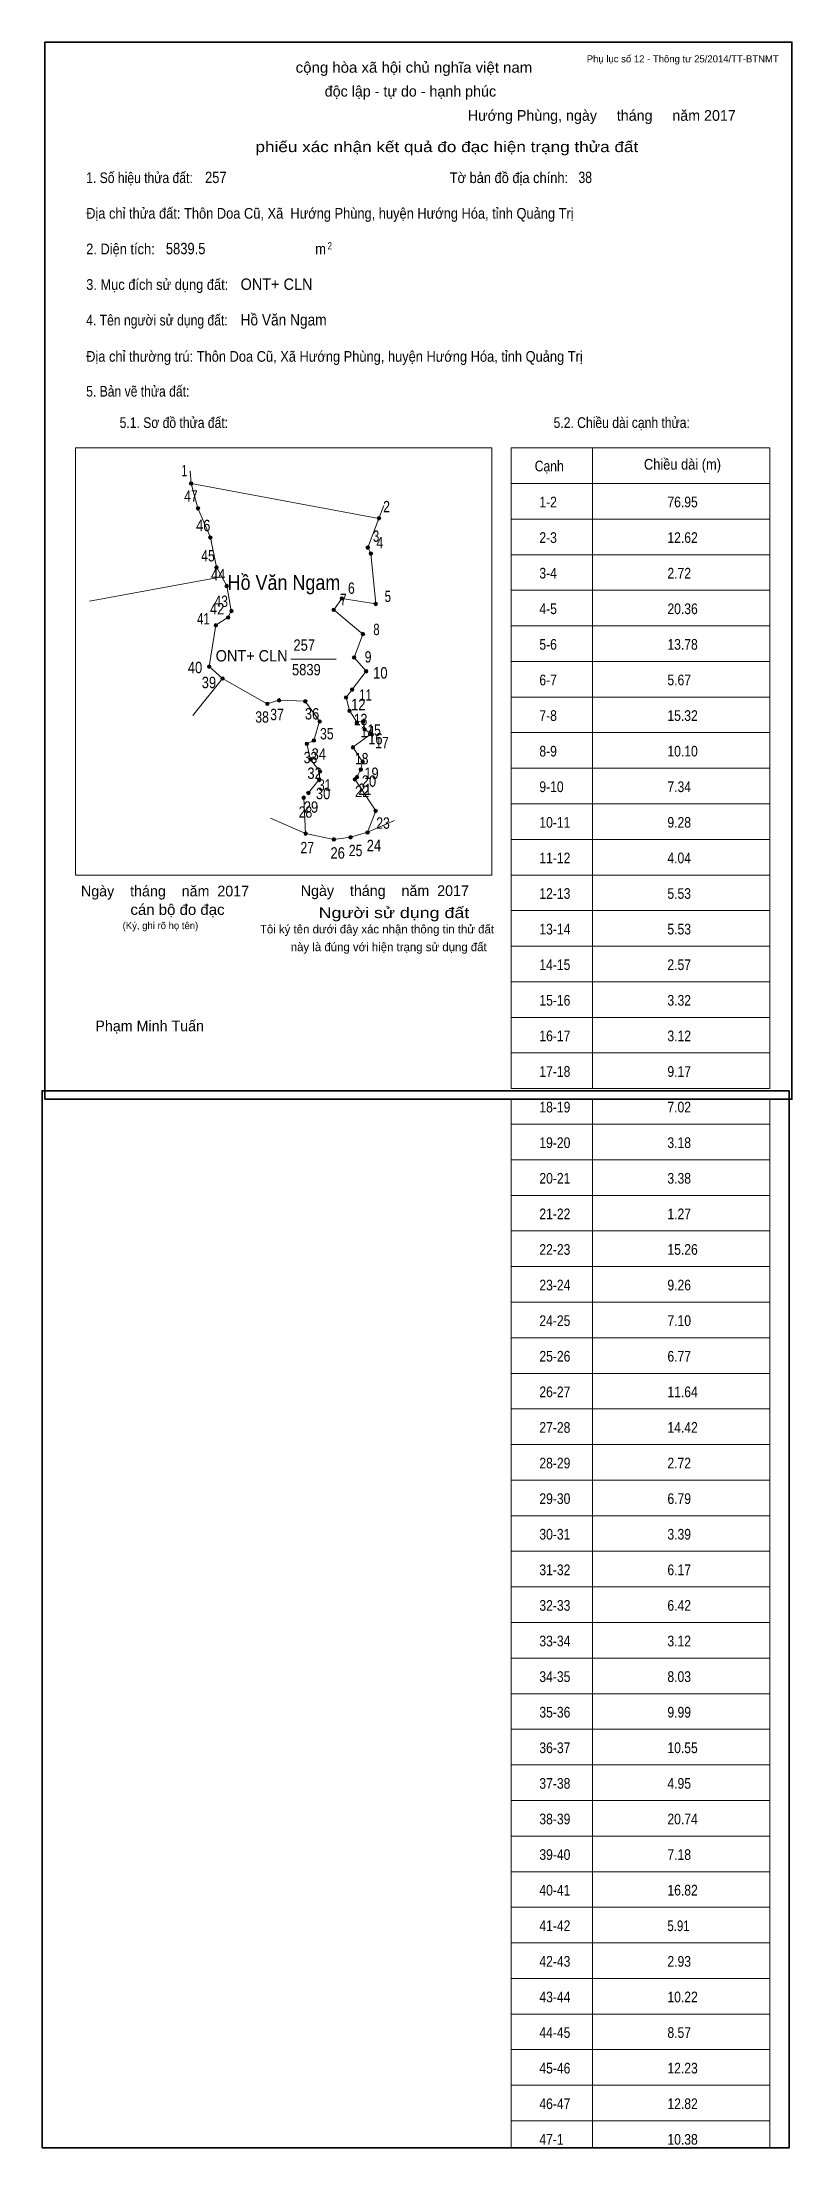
# Model space of a CAD drawing. Header units: centimetres. Extents: x -0.1 to 21, y -29.5 to 29.7.
import ezdxf
from ezdxf.enums import TextEntityAlignment as Align

# ---------------------------------------------------------------- set-up
doc = ezdxf.new("R2010")
doc.units = ezdxf.units.CM
doc.header["$LTSCALE"] = 0.12
for name, color, linetype in [('2', 7, 'Continuous'), ('30', 7, 'Continuous'), ('34', 7, 'Continuous')]:
    doc.layers.add(name, color=color, linetype=linetype)
for name, color, linetype, lineweight in [('32', 7, 'Continuous', 13), ('33', 7, 'Continuous', 13), ('6', 7, 'Continuous', 13), ('63', 7, 'Continuous', 13)]:
    doc.layers.add(name, color=color, linetype=linetype, lineweight=lineweight)

msp = doc.modelspace()

# ---------------------------------------------------------------- hatches: boundary and pattern name
at = {"layer": '32'}
for points in [[(4.1592, 17.3003, 1), (4.0592, 17.3003, 1)], [(4.3525, 16.6023, 1), (4.2525, 16.6023, 1)], [(9.4408, 16.3216, 1), (9.3408, 16.3216, 1)], [(4.7016, 15.7785, 1), (4.6016, 15.7785, 1)], [(9.1253, 15.4993, 1), (9.0253, 15.4993, 1)], [(4.874, 14.9422, 1), (4.774, 14.9422, 1)], [(9.214, 15.3311, 1), (9.114, 15.3311, 1)], [(5.1602, 14.4173, 1), (5.0602, 14.4173, 1)], [(5.2935, 13.7164, 1), (5.1935, 13.7164, 1)], [(8.1654, 13.7499, 1), (8.0654, 13.7499, 1)], [(8.3993, 14.0689, 1), (8.2993, 14.0689, 1)], [(9.3487, 13.9161, 1), (9.2487, 13.9161, 1)], [(4.8531, 13.3136, 1), (4.7531, 13.3136, 1)], [(5.2021, 13.5335, 1), (5.1021, 13.5335, 1)], [(8.9913, 13.0707, 1), (8.8913, 13.0707, 1)], [(8.7414, 12.4117, 1), (8.6414, 12.4117, 1)], [(4.666, 12.1541, 1), (4.566, 12.1541, 1)], [(5.0415, 11.8218, 1), (4.9415, 11.8218, 1)], [(9.0785, 12.0257, 1), (8.9785, 12.0257, 1)], [(6.6325, 11.2068, 1), (6.5325, 11.2068, 1)], [(8.5145, 11.2864, 1), (8.4145, 11.2864, 1)], [(8.6862, 11.5105, 1), (8.5862, 11.5105, 1)], [(6.3016, 11.1084, 1), (6.2016, 11.1084, 1)], [(7.3682, 11.181, 1), (7.2682, 11.181, 1)], [(7.7745, 10.6141, 1), (7.6745, 10.6141, 1)], [(8.6129, 10.9129, 1), (8.5129, 10.9129, 1)], [(8.9948, 10.6148, 1), (8.8948, 10.6148, 1)], [(7.6112, 10.078, 1), (7.5112, 10.078, 1)], [(8.8175, 10.5855, 1), (8.7175, 10.5855, 1)], [(9.0373, 10.3873, 1), (8.9373, 10.3873, 1)], [(9.2209, 10.27, 1), (9.1209, 10.27, 1)], [(7.4143, 9.9852, 1), (7.3143, 9.9852, 1)], [(7.5225, 9.5503, 1), (7.4225, 9.5503, 1)], [(8.7099, 9.8846, 1), (8.6099, 9.8846, 1)], [(8.9843, 9.4784, 1), (8.8843, 9.4784, 1)], [(7.7592, 8.9723, 1), (7.6592, 8.9723, 1)], [(7.7829, 9.2075, 1), (7.6829, 9.2075, 1)], [(8.7616, 8.989, 1), (8.6616, 8.989, 1)], [(8.8244, 9.0518, 1), (8.7244, 9.0518, 1)], [(8.9305, 9.2627, 1), (8.8305, 9.2627, 1)], [(7.325, 8.4703, 1), (7.225, 8.4703, 1)], [(7.4576, 8.6065, 1), (7.3576, 8.6065, 1)], [(9.3473, 8.099, 1), (9.2473, 8.099, 1)], [(7.378, 7.4651, 1), (7.278, 7.4651, 1)], [(8.1738, 7.3003, 1), (8.0738, 7.3003, 1)], [(8.6429, 7.3604, 1), (8.5429, 7.3604, 1)], [(9.1204, 7.4937, 1), (9.0204, 7.4937, 1)]]:
    msp.add_hatch(color=256, dxfattribs=at).paths.add_polyline_path(points)

# ---------------------------------------------------------------- linework, layer by layer
for centre in [(4.1092, 17.3003), (4.3025, 16.6023), (9.3908, 16.3216), (4.6516, 15.7785), (9.0753, 15.4993), (4.824, 14.9422), (9.164, 15.3311), (5.1102, 14.4173), (5.2435, 13.7164), (8.1154, 13.7499), (8.3493, 14.0689), (9.2987, 13.9161), (4.8031, 13.3136), (5.1521, 13.5335), (8.9413, 13.0707), (8.6914, 12.4117), (4.616, 12.1541), (4.9915, 11.8218), (9.0285, 12.0257), (6.5825, 11.2068), (8.4645, 11.2864), (8.6362, 11.5105), (6.2516, 11.1084), (7.3182, 11.181), (7.7245, 10.6141), (8.5629, 10.9129), (8.9448, 10.6148), (7.5612, 10.078), (8.7675, 10.5855), (8.9873, 10.3873), (9.1709, 10.27), (7.3643, 9.9852), (7.4725, 9.5503), (8.6599, 9.8846), (8.9343, 9.4784), (7.7092, 8.9723), (7.7329, 9.2075), (8.7116, 8.989), (8.7744, 9.0518), (8.8805, 9.2627), (7.275, 8.4703), (7.4076, 8.6065), (9.2973, 8.099), (7.328, 7.4651), (8.1238, 7.3003), (8.5929, 7.3604), (9.0704, 7.4937)]:
    msp.add_circle(centre, 0.05, dxfattribs=at)
at = {"layer": '33'}
msp.add_line((6.91, 12.36), (8.19, 12.36), dxfattribs=at)
at = {"layer": '6'}
for p, q in [((4.08, 17.66), (4.11, 17.3)), ((4.11, 17.3), (4.3, 16.61)), ((9.16, 15.33), (9.3, 13.92)), ((1.25, 13.99), (4.97, 14.68)), ((4.62, 12.16), (4.8, 13.32)), ((4.99, 11.82), (6.25, 11.11)), ((7.28, 8.47), (7.33, 7.47)), ((7.33, 7.47), (6.34, 7.9)), ((9.3, 8.1), (9.07, 7.5)), ((9.07, 7.5), (9.83, 7.83))]:
    msp.add_line(p, q, dxfattribs=at)
for points in [[(9.53, 16.68), (9.39, 16.32), (4.11, 17.3)], [(4.82, 14.95), (4.65, 15.78), (4.3, 16.61)], [(9.39, 16.32), (9.08, 15.5), (9.16, 15.33)], [(4.82, 14.95), (5.11, 14.42), (5.24, 13.72), (5.15, 13.54), (4.8, 13.32)], [(9.3, 13.92), (8.35, 14.07), (8.12, 13.75), (8.94, 13.07)], [(8.94, 13.07), (8.69, 12.41), (9.03, 12.03)], [(4.16, 10.78), (4.99, 11.82), (4.62, 12.16)], [(9.03, 12.03), (8.64, 11.51), (8.47, 11.29), (8.56, 10.92), (8.77, 10.59), (8.95, 10.62)], [(7.36, 9.99), (7.56, 10.08), (7.72, 10.62), (7.32, 11.18), (6.58, 11.21), (6.25, 11.11)], [(9.17, 10.27), (8.66, 9.89), (8.93, 9.48)], [(9.17, 10.27), (8.99, 10.39), (8.95, 10.62)], [(7.41, 8.61), (7.71, 8.98), (7.73, 9.21), (7.47, 9.55), (7.36, 9.99)], [(9.3, 8.1), (8.71, 8.99), (8.77, 9.05), (8.88, 9.27), (8.93, 9.48)], [(9.07, 7.5), (8.59, 7.36), (8.12, 7.3), (7.33, 7.47)]]:
    msp.add_lwpolyline(points, dxfattribs=at)
at = {"layer": '63'}
for p, q in [((0.86, 18.3), (12.56, 18.3)), ((0.86, 6.3), (0.86, 18.3)), ((12.56, 6.3), (12.56, 18.3)), ((13.11, 18.3), (20.38, 18.3)), ((13.11, 0.3), (13.11, 18.3)), ((15.39, 0.3), (15.39, 18.3)), ((20.38, 0.3), (20.38, 18.3)), ((13.11, 17.3), (20.38, 17.3)), ((13.11, 16.3), (20.38, 16.3)), ((13.11, 15.3), (20.38, 15.3)), ((13.11, 14.3), (20.38, 14.3)), ((13.11, 13.3), (20.38, 13.3)), ((13.11, 12.3), (20.38, 12.3)), ((13.11, 11.3), (20.38, 11.3)), ((13.11, 10.3), (20.38, 10.3)), ((13.11, 9.3), (20.38, 9.3)), ((13.11, 8.3), (20.38, 8.3)), ((13.11, 7.3), (20.38, 7.3)), ((0.86, 6.3), (12.56, 6.3)), ((13.11, 6.3), (20.38, 6.3)), ((13.11, 5.3), (20.38, 5.3)), ((13.11, 4.3), (20.38, 4.3)), ((13.11, 3.3), (20.38, 3.3)), ((13.11, 2.3), (20.38, 2.3)), ((13.11, 1.3), (20.38, 1.3)), ((13.11, 0.3), (20.38, 0.3)), ((13.11, -29.46), (13.11, 0)), ((15.39, -29.46), (15.39, 0)), ((20.38, -29.46), (20.38, 0)), ((13.11, -0.7), (20.38, -0.7)), ((13.11, -0.7), (20.38, -0.7)), ((13.11, -1.7), (20.38, -1.7)), ((13.11, -2.7), (20.38, -2.7)), ((13.11, -3.7), (20.38, -3.7)), ((13.11, -4.7), (20.38, -4.7)), ((13.11, -5.7), (20.38, -5.7)), ((13.11, -6.7), (20.38, -6.7)), ((13.11, -7.7), (20.38, -7.7)), ((13.11, -8.7), (20.38, -8.7)), ((13.11, -9.7), (20.38, -9.7)), ((13.11, -10.7), (20.38, -10.7)), ((13.11, -11.7), (20.38, -11.7)), ((13.11, -12.7), (20.38, -12.7)), ((13.11, -13.7), (20.38, -13.7)), ((13.11, -14.7), (20.38, -14.7)), ((13.11, -15.7), (20.38, -15.7)), ((13.11, -16.7), (20.38, -16.7)), ((13.11, -17.7), (20.38, -17.7)), ((13.11, -18.7), (20.38, -18.7)), ((13.11, -19.7), (20.38, -19.7)), ((13.11, -20.7), (20.38, -20.7)), ((13.11, -21.7), (20.38, -21.7)), ((13.11, -22.7), (20.38, -22.7)), ((13.11, -23.7), (20.38, -23.7)), ((13.11, -24.7), (20.38, -24.7)), ((13.11, -25.7), (20.38, -25.7)), ((13.11, -26.7), (20.38, -26.7)), ((13.11, -27.7), (20.38, -27.7)), ((13.11, -28.7), (20.38, -28.7))]:
    msp.add_line(p, q, dxfattribs=at)
at = {"layer": '63', "lineweight": 35}
for points in [[(0, 0), (0, 29.7), (21, 29.7), (21, 0)], [(-0.08, -29.46), (-0.08, 0.24), (20.92, 0.24), (20.92, -29.46)]]:
    msp.add_lwpolyline(points, close=True, dxfattribs=at)

# ---------------------------------------------------------------- texts
at = {"layer": '2', "width": 0.9}
msp.add_text('Hồ Văn Ngam', height=0.4188, dxfattribs=at).set_placement((6.72, 14.31), align=Align.CENTER)
at = {"layer": '30'}
for s, width, p in [('1-2', 0.85, (13.9, 16.63)), ('76.95', 0.85, (17.5, 16.63)), ('2-3', 0.85, (13.9, 15.63)), ('12.62', 0.85, (17.5, 15.63)), ('3-4', 0.85, (13.9, 14.63)), ('2.72', 0.85, (17.5, 14.63)), ('4-5', 0.85, (13.9, 13.63)), ('20.36', 0.85, (17.5, 13.63)), ('5-6', 0.85, (13.9, 12.63)), ('13.78', 0.85, (17.5, 12.63)), ('6-7', 0.85, (13.9, 11.63)), ('5.67', 0.85, (17.5, 11.63)), ('7-8', 0.85, (13.9, 10.63)), ('15.32', 0.85, (17.5, 10.63)), ('8-9', 0.85, (13.9, 9.63)), ('10.10', 0.85, (17.5, 9.63)), ('9-10', 0.85, (13.9, 8.63)), ('7.34', 0.85, (17.5, 8.63)), ('10-11', 0.85, (13.9, 7.63)), ('9.28', 0.85, (17.5, 7.63)), ('11-12', 0.85, (13.9, 6.63)), ('4.04', 0.85, (17.5, 6.63)), ('12-13', 0.85, (13.9, 5.63)), ('5.53', 0.85, (17.5, 5.63)), ('13-14', 0.85, (13.9, 4.63)), ('5.53', 0.85, (17.5, 4.63)), ('14-15', 0.85, (13.9, 3.63)), ('2.57', 0.85, (17.5, 3.63)), ('15-16', 0.85, (13.9, 2.63)), ('3.32', 0.85, (17.5, 2.63)), ('16-17', 0.85, (13.9, 1.63)), ('3.12', 0.85, (17.5, 1.63)), ('17-18', 0.85, (13.9, 0.63)), ('9.17', 0.85, (17.5, 0.63)), ('18-19', 0.85, (13.9, -0.37)), ('7.02', 0.85, (17.5, -0.37)), ('19-20', 0.85, (13.9, -1.37)), ('3.18', 0.85, (17.5, -1.37)), ('20-21', 0.85, (13.9, -2.37)), ('3.38', 0.85, (17.5, -2.37)), ('21-22', 0.85, (13.9, -3.37)), ('1.27', 0.85, (17.5, -3.37)), ('22-23', 0.85, (13.9, -4.37)), ('15.26', 0.85, (17.5, -4.37)), ('23-24', 0.85, (13.9, -5.37)), ('9.26', 0.85, (17.5, -5.37)), ('24-25', 0.85, (13.9, -6.37)), ('7.10', 0.85, (17.5, -6.37)), ('25-26', 0.85, (13.9, -7.37)), ('6.77', 0.85, (17.5, -7.37)), ('26-27', 0.85, (13.9, -8.37)), ('11.64', 0.85, (17.5, -8.37)), ('27-28', 0.85, (13.9, -9.37)), ('14.42', 0.85, (17.5, -9.37)), ('28-29', 0.85, (13.9, -10.37)), ('2.72', 0.85, (17.5, -10.37)), ('29-30', 0.85, (13.9, -11.37)), ('6.79', 0.85, (17.5, -11.37)), ('30-31', 0.85, (13.9, -12.37)), ('3.39', 0.85, (17.5, -12.37)), ('31-32', 0.85, (13.9, -13.37)), ('6.17', 0.85, (17.5, -13.37)), ('32-33', 0.85, (13.9, -14.37)), ('6.42', 0.85, (17.5, -14.37)), ('33-34', 0.85, (13.9, -15.37)), ('3.12', 0.85, (17.5, -15.37)), ('34-35', 0.85, (13.9, -16.37)), ('8.03', 0.85, (17.5, -16.37)), ('35-36', 0.85, (13.9, -17.37)), ('9.99', 0.85, (17.5, -17.37)), ('36-37', 0.85, (13.9, -18.37)), ('10.55', 0.85, (17.5, -18.37)), ('37-38', 0.85, (13.9, -19.37)), ('4.95', 0.85, (17.5, -19.37)), ('38-39', 0.85, (13.9, -20.37)), ('20.74', 0.85, (17.5, -20.37)), ('39-40', 0.85, (13.9, -21.37)), ('7.18', 0.85, (17.5, -21.37)), ('40-41', 0.85, (13.9, -22.37)), ('16.82', 0.85, (17.5, -22.37)), ('41-42', 0.85, (13.9, -23.37)), ('5.91', 0.8, (17.5, -23.37)), ('42-43', 0.85, (13.9, -24.37)), ('2.93', 0.85, (17.5, -24.37)), ('43-44', 0.85, (13.9, -25.37)), ('10.22', 0.85, (17.5, -25.37)), ('44-45', 0.85, (13.9, -26.37)), ('8.57', 0.85, (17.5, -26.37)), ('45-46', 0.85, (13.9, -27.37)), ('12.23', 0.85, (17.5, -27.37)), ('46-47', 0.85, (13.9, -28.37)), ('12.82', 0.85, (17.5, -28.37)), ('47-1', 0.85, (13.9, -29.37)), ('10.38', 0.85, (17.5, -29.37))]:
    msp.add_text(s, height=0.3, dxfattribs=dict(at, width=width)).set_placement(p)
at = {"layer": '32'}
for s, width, p in [('1', 0.65, (3.92, 17.5)), ('47', 0.8, (4.105, 16.79)), ('2', 0.8, (9.605, 16.49)), ('46', 0.85, (4.45, 15.96)), ('3', 0.75, (9.31, 15.66)), ('45', 0.8, (4.585, 15.11)), ('4', 0.8, (9.415, 15.48)), ('44', 0.85, (4.87, 14.58)), ('7', 0.75, (8.39, 13.88)), ('6', 0.8, (8.615, 14.2)), ('5', 0.75, (9.64, 13.97)), ('41', 0.75, (4.455, 13.34)), ('42', 0.85, (4.84, 13.62)), ('43', 0.8, (4.955, 13.83)), ('8', 0.75, (9.32, 13.04)), ('9', 0.8, (9.085, 12.27)), ('40', 0.85, (4.22, 11.97)), ('39', 0.85, (4.61, 11.55)), ('10', 0.85, (9.43, 11.82)), ('12', 0.85, (8.81, 10.93)), ('11', 0.75, (9.015, 11.2)), ('38', 0.8, (6.105, 10.58)), ('37', 0.8, (6.525, 10.65)), ('36', 0.85, (7.51, 10.67)), ('13', 0.8, (8.875, 10.51)), ('35', 0.8, (7.925, 10.11)), ('14', 0.85, (9.07, 10.17)), ('15', 0.8, (9.255, 10.21)), ('16', 0.85, (9.29, 9.97)), ('17', 0.8, (9.475, 9.86)), ('33', 0.8, (7.465, 9.44)), ('34', 0.85, (7.7, 9.54)), ('18', 0.8, (8.905, 9.41)), ('32', 0.85, (7.58, 9)), ('31', 0.75, (7.865, 8.67)), ('21', 0.75, (8.995, 8.55)), ('20', 0.85, (9.11, 8.78)), ('19', 0.85, (9.18, 9)), ('29', 0.85, (7.48, 8.05)), ('30', 0.85, (7.82, 8.43)), ('22', 0.85, (8.92, 8.49)), ('28', 0.8, (7.325, 7.91)), ('23', 0.8, (9.505, 7.6)), ('27', 0.8, (7.375, 6.91)), ('25', 0.8, (8.735, 6.83)), ('24', 0.85, (9.25, 6.97)), ('26', 0.85, (8.23, 6.76))]:
    msp.add_text(s, height=0.32, dxfattribs=dict(at, width=width)).set_placement(p, align=Align.CENTER)
at = {"layer": '33', "width": 0.85}
for s, p in [('257', (7.29, 12.6)), ('5839', (7.35, 11.91))]:
    msp.add_text(s, height=0.32, dxfattribs=at).set_placement(p, align=Align.CENTER)
at = {"layer": '34'}
for s, width, p in [('257', 0.85, (4.5, 25.74)), ('38', 0.8, (15, 25.74)), ('5839.5', 0.85, (3.4, 23.74)), ('ONT+ CLN', 0.95, (5.5, 22.74)), ('Hồ Văn Ngam', 0.9, (5.5, 21.74)), ('ONT+ CLN', 0.95, (4.8, 12.3))]:
    msp.add_text(s, height=0.32, dxfattribs=dict(at, width=width)).set_placement(p)
at = {"layer": '63', "width": 1.05}
msp.add_text('cộng hòa xã hội chủ nghĩa việt nam', height=0.3, dxfattribs=at).set_placement((10.375, 28.84), align=Align.CENTER)
at = {"layer": '63'}
for s, height, p in [('Phụ lục số 12 - Thông tư 25/2014/TT-BTNMT', 0.2, (20.63, 29.13)), ('Ngày    tháng    năm  2017', 0.3, (5.74, 5.7)), ('Ngày    tháng    năm  2017', 0.3, (11.92, 5.71)), ('(Ký, ghi rõ họ tên)', 0.2, (4.31, 4.78))]:
    msp.add_text(s, height=height, dxfattribs=at).set_placement(p, align=Align.RIGHT)
for s, height, p in [('độc lập - tự do - hạnh phúc', 0.3, (10.275, 28.17)), ('Hướng Phùng, ngày     tháng     năm 2017', 0.3, (15.655, 27.49)), ('Tôi ký tên dưới đây xác nhận thông tin thử đất', 0.24, (9.335, 4.66)), ('này là đúng với hiện trạng sử dụng đất', 0.24, (9.665, 4.16)), ('Phạm Minh Tuấn', 0.3, (2.945, 1.91))]:
    msp.add_text(s, height=height, dxfattribs=at).set_placement(p, align=Align.CENTER)
for s, width, p in [('phiếu xác nhận kết quả đo đạc hiện trạng thửa đất', 1.2, (16.68, 26.61)), ('cán bộ đo đạc', 1.05, (5.05, 5.18)), ('Người sử dụng đất', 1.25, (11.93, 5.09))]:
    msp.add_text(s, height=0.3, dxfattribs=dict(at, width=width)).set_placement(p, align=Align.RIGHT)
for s, height, width, p in [('1. Số hiệu thửa đất:', 0.3, 0.85, (1.16, 25.74)), ('Tờ bản đồ địa chính:', 0.3, 0.9, (11.38, 25.74)), ('Địa chỉ thửa đất: Thôn Doa Cũ, Xã  Hướng Phùng, huyện Hướng Hóa, tỉnh Quảng Trị', 0.3, 0.9, (1.16, 24.74)), ('2. Diện tích:', 0.3, 0.9, (1.16, 23.74)), ('m', 0.3, 0.9, (7.6, 23.74)), ('2', 0.2, 0.8, (7.95, 23.88)), ('3. Mục đích sử dụng đất:', 0.3, 0.9, (1.16, 22.74)), ('4. Tên người sử dụng đất:', 0.3, 0.85, (1.16, 21.74)), ('Địa chỉ thường trú: Thôn Doa Cũ, Xã Hướng Phùng, huyện Hướng Hóa, tỉnh Quảng Trị', 0.3, 0.9, (1.16, 20.72)), ('5. Bản vẽ thửa đất:', 0.3, 0.85, (1.16, 19.74)), ('5.1. Sơ đồ thửa đất:', 0.3, 0.85, (2.1, 18.86)), ('5.2. Chiều dài cạnh thửa:', 0.3, 0.85, (14.3, 18.86)), ('Cạnh', 0.3, 0.85, (13.77, 17.64)), ('Chiều dài (m)', 0.3, 0.9, (16.84, 17.69))]:
    msp.add_text(s, height=height, dxfattribs=dict(at, width=width)).set_placement(p)

doc.saveas('drawing.dxf')
